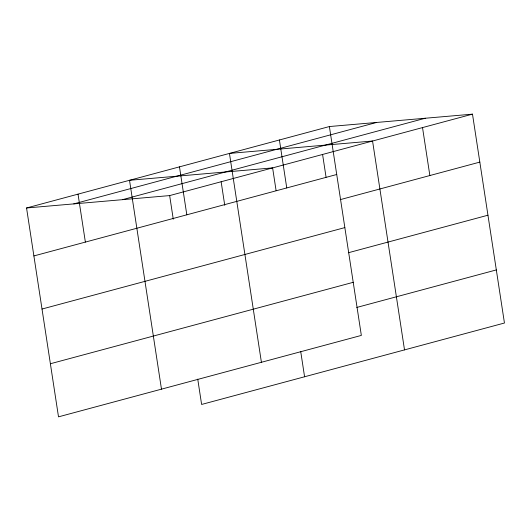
<?xml version="1.0" encoding="UTF-8"?>
<svg xmlns="http://www.w3.org/2000/svg" width="531" height="531" viewBox="0 0 531 531"><rect width="100%" height="100%" fill="white"/><g stroke="black" fill="none" stroke-linecap="round" stroke-linejoin="round"><path stroke-width="0.8" d="M329.386 126.544L361.345 335.413L58.51 416.848L26.55 207.979L329.386 126.544L472.49 114.152L504.45 323.021L201.614 404.456L197.744 379.134M73.776 203.891L376.605 122.455M122.429 199.676L425.265 118.24M26.55 207.979L169.654 195.587L472.49 114.152M33.891 255.935L336.72 174.5M340.232 199.643L479.825 162.101M42.015 309.035L344.845 227.6M348.363 252.743L487.949 215.208M50.385 363.748L353.221 282.313M356.732 307.456L496.326 269.921M422.523 127.586L429.858 175.542M404.516 349.896L372.556 141.02L229.445 153.419L261.411 362.288M322.582 154.461L326.067 177.221M279.419 139.978L286.753 187.934M276.1 190.656L272.615 167.896L129.511 180.294L161.477 389.163M300.705 351.442L304.582 376.771M221.135 181.741L224.746 205.311M179.478 166.853L186.819 214.809M169.654 195.587L173.259 219.157M78.03 194.134L85.372 242.09"/></g></svg>
